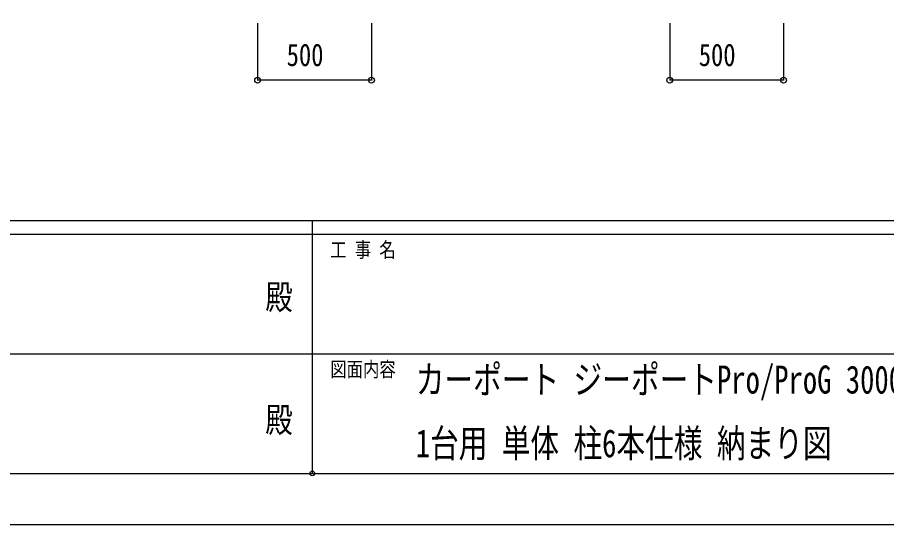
# Model space of a CAD drawing. Units: millimetres, scale not verified. Extents: x -12615 to 12615, y -8910 to 8910.
# Drawn here: x -1310 to 2508, y -8910 to -6681 of the extents above; entities that cross this region are included whole.
import ezdxf
from ezdxf.enums import TextEntityAlignment as Align

# ---------------------------------------------------------------- set-up
doc = ezdxf.new("R2010")
doc.units = ezdxf.units.MM
doc.header["$LTSCALE"] = 40
doc.header["$PDMODE"] = 32
doc.header["$PDSIZE"] = 20
for name, color, linetype in [('0-2_USER1', 3, 'Continuous'), ('0-7_YKK_D', 6, 'Continuous'), ('0-8_YKK_ZWAK', 7, 'Continuous')]:
    doc.layers.add(name, color=color, linetype=linetype)
doc.styles.add('ＭＳ ゴシック', font='')
doc.styles.get('ＭＳ ゴシック').set_extended_font_data('MS Gothic')

msp = doc.modelspace()

# ---------------------------------------------------------------- linework, layer by layer
at = {"layer": '0-7_YKK_D'}
for p, q in [((-254.94, -6705.73), (-254.94, -6957.73)), ((245.06, -6705.73), (245.06, -6957.73)), ((1555.06, -6705.73), (1555.06, -6957.73)), ((2055.06, -6705.73), (2055.06, -6957.73)), ((245.06, -6956.73), (-254.94, -6956.73)), ((2055.06, -6956.73), (1555.06, -6956.73))]:
    msp.add_line(p, q, dxfattribs=at)
for centre in [(-254.94, -6956.73), (245.06, -6956.73), (1555.06, -6956.73), (2055.06, -6956.73)]:
    msp.add_circle(centre, 12.75, dxfattribs=at)
at = {"layer": '0-8_YKK_ZWAK'}
for p, q in [((11685.06, -7575), (-11714.94, -7575)), ((-14.94, -7575), (-14.94, -8685)), ((-14.94, -7635), (-3914.94, -7635)), ((3885.06, -7635), (-14.94, -7635)), ((-3892.44, -8160), (-14.94, -8160)), ((-14.94, -8160), (3885.06, -8160)), ((-3914.94, -8685), (-14.94, -8685)), ((-14.94, -8685), (3885.06, -8685))]:
    msp.add_line(p, q, dxfattribs=at)
msp.add_lwpolyline([(-12615, -8910), (12615, -8910), (12615, 8910), (-12615, 8910)], close=True, dxfattribs=at)
msp.add_point((-14.94, -8685), dxfattribs=at)

# ---------------------------------------------------------------- texts
at = {"layer": '0-2_USER1', "style": 'ＭＳ ゴシック', "width": 0.75}
for s, p in [('カーポート ジーポートPro/ProG 3000タイプ', (439.47, -8371.04)), ('1台用 単体 柱6本仕様 納まり図', (439.47, -8651.04))]:
    msp.add_text(s, height=123.2, dxfattribs=at).set_placement(p, align=Align.BOTTOM_LEFT)
at = {"layer": '0-7_YKK_D', "style": 'ＭＳ ゴシック', "width": 0.8}
for p in [(-127.34, -6924.73), (1682.66, -6924.73)]:
    msp.add_text('500', height=98.97, dxfattribs=at).set_placement(p, align=Align.BOTTOM_LEFT)
at = {"layer": '0-8_YKK_ZWAK', "style": 'ＭＳ ゴシック', "width": 0.8}
for s, height, p in [('工 事 名', 65.98, (63.81, -7755)), ('殿', 110, (-221, -7997.5)), ('図面内容', 65.98, (63.81, -8280)), ('殿', 110, (-221, -8537.5))]:
    msp.add_text(s, height=height, dxfattribs=at).set_placement(p, align=Align.BOTTOM_LEFT)

doc.saveas('drawing.dxf')
